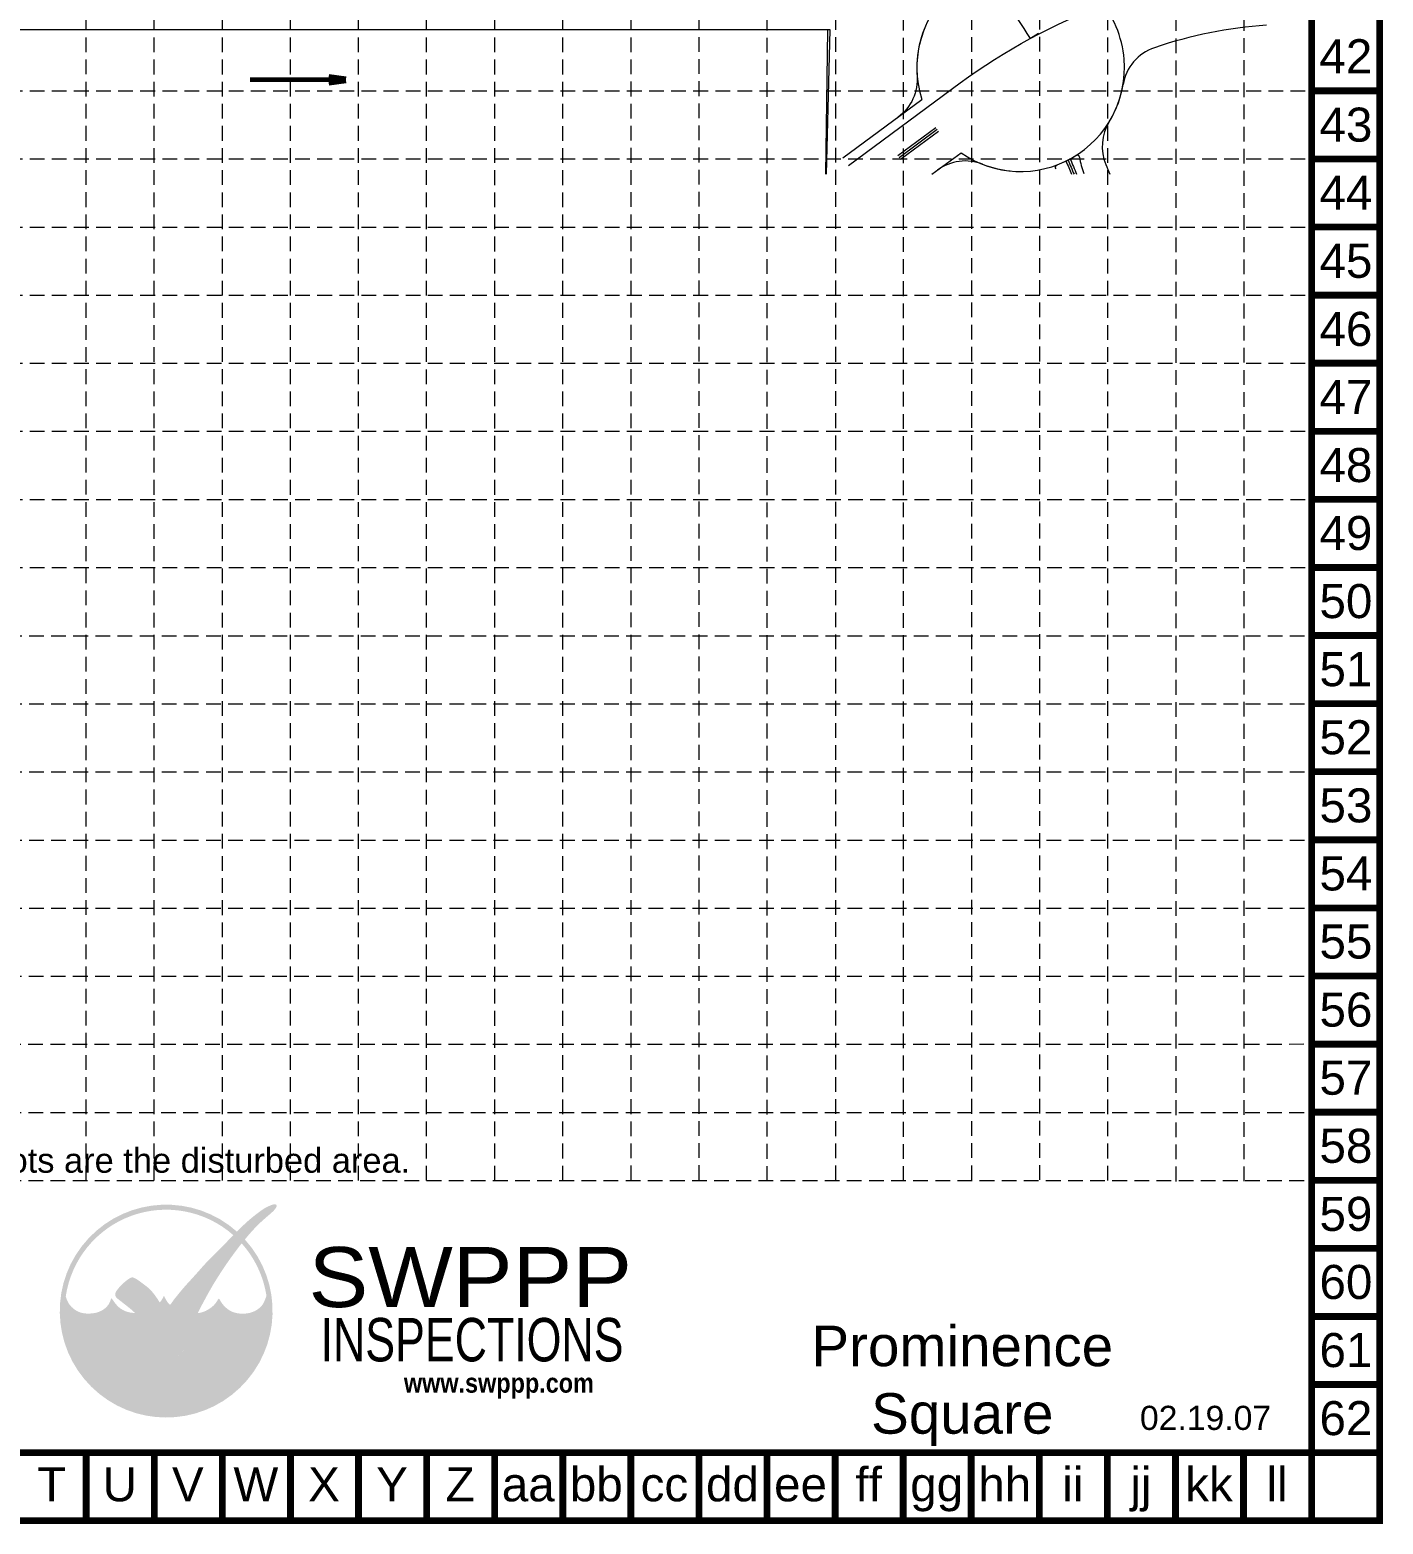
# Model space of a CAD drawing. Header units: feet. Extents: x 696 to 1853, y -3030 to -1181.
# Drawn here: x 1280 to 1853, y -3030 to -2397 of the extents above; entities that cross this region are included whole.
import ezdxf
from ezdxf.enums import TextEntityAlignment as Align

# ---------------------------------------------------------------- set-up
doc = ezdxf.new("R2010")
doc.units = ezdxf.units.FT
doc.header["$MEASUREMENT"] = 0
doc.linetypes.add('DASHED', pattern=[0.75, 0.5, -0.25])
doc.linetypes.add('HIDDEN', pattern=[0.375, 0.25, -0.125])
for name, color, linetype, lineweight in [('0404al_MAP - Level 1', 7, 'Continuous', 0), ('0404al_MAP - Level 21', 7, 'Continuous', 0), ('0404al_MAP - Level 32', 7, 'Continuous', 0), ('0404al_MAP - Level 38', 7, 'Continuous', 0), ('Level 7', 7, 'Continuous', 0)]:
    doc.layers.add(name, color=color, linetype=linetype, lineweight=lineweight)
for name, color, linetype in [('BASE', 7, 'Continuous'), ('GRID', 254, 'DASHED'), ('LOGO', 7, 'Continuous')]:
    doc.layers.add(name, color=color, linetype=linetype)
doc.styles.add("L200'", font='ARIAL.TTF', dxfattribs={"height": 0.001969})
doc.styles.add('LOGO', font='', dxfattribs={"height": 25})
doc.styles.add('LOGO1', font='Rockeb.TTF', dxfattribs={"height": 25})
doc.styles.get("Standard").update_dxf_attribs({"font": 'ARIAL.TTF'})
doc.styles.get('LOGO').set_extended_font_data('Rockwell', bold=True)

msp = doc.modelspace()

# ---------------------------------------------------------------- hatches: boundary and pattern name
at = {"layer": 'LOGO'}
h = msp.add_hatch(color=170, dxfattribs=at)
h.paths.add_polyline_path([(1334.19, -2958.68), (1333.69, -2958.16), (1333.31, -2957.72), (1332.99, -2957.3), (1332.65, -2956.78), (1332.28, -2956.14), (1331.97, -2955.53), (1331.76, -2955.1), (1331.54, -2954.65), (1331.33, -2954.2), (1331.13, -2953.74), (1330.83, -2953.05), (1330.5, -2952.23), (1330.26, -2951.6), (1330.12, -2951.2), (1329.97, -2950.81), (1329.83, -2950.42), (1329.68, -2950.02), (1329.52, -2949.62), (1329.35, -2949.2), (1329.17, -2948.76), (1328.98, -2948.32), (1328.78, -2947.87), (1328.57, -2947.41), (1328.35, -2946.95), (1328.11, -2946.49), (1327.87, -2946.03), (1327.61, -2945.57), (1327.35, -2945.11), (1327.08, -2944.66), (1326.8, -2944.21), (1326.52, -2943.78), (1326.23, -2943.37), (1325.95, -2942.97), (1325.67, -2942.59), (1325.39, -2942.22), (1325.12, -2941.88), (1324.84, -2941.55), (1324.56, -2941.24), (1324.27, -2940.93), (1324.01, -2940.67), (1323.26, -2940.67), (1322.4, -2940.59), (1321.69, -2940.45), (1321.2, -2940.34), (1320.72, -2940.2), (1320.24, -2940.04), (1319.54, -2939.76), (1318.67, -2939.3), (1317.86, -2938.78), (1317.15, -2938.21), (1316.52, -2937.59), (1315.97, -2936.96), (1315.51, -2936.37), (1315.13, -2935.85), (1314.83, -2935.42), (1314.67, -2935.21), (1314.54, -2935.02), (1314.42, -2934.86), (1314.31, -2934.74), (1314.21, -2934.64), (1314.13, -2934.58), (1314.06, -2934.55), (1314.01, -2934.55), (1313.96, -2934.59), (1313.91, -2934.66), (1313.87, -2934.75), (1313.83, -2934.86), (1313.79, -2934.99), (1313.68, -2935.37), (1313.49, -2935.9), (1313.25, -2936.42), (1313.01, -2936.87), (1312.7, -2937.33), (1312.33, -2937.79), (1311.9, -2938.25), (1311.43, -2938.68), (1310.9, -2939.1), (1310.32, -2939.48), (1309.71, -2939.82), (1309.08, -2940.12), (1308.43, -2940.38), (1307.74, -2940.58), (1306.99, -2940.74), (1306.19, -2940.86), (1305.31, -2940.94), (1304.39, -2940.97), (1303.49, -2940.95), (1302.63, -2940.88), (1301.84, -2940.75), (1301.1, -2940.57), (1300.38, -2940.31), (1299.67, -2939.98), (1298.96, -2939.57), (1298.26, -2939.09), (1297.57, -2938.52), (1297.08, -2938.04), (1296.76, -2937.69), (1296.45, -2937.32), (1296.14, -2936.9), (1295.85, -2936.42), (1295.56, -2935.88), (1295.27, -2935.26), (1294.99, -2934.54), (1294.71, -2933.73, -0.595729), (1365.75, -2907.73), (1366.31, -2907.16), (1366.77, -2906.69), (1367.25, -2906.21, 37.93689), (1370.63, -2909.55), (1370.44, -2909.78), (1370.05, -2910.26), (1369.66, -2910.75), (1369.27, -2911.23, -0.146449), (1379.8, -2933.53), (1379.61, -2933.97), (1379.44, -2934.38), (1379.29, -2934.76), (1379.15, -2935.12), (1378.94, -2935.66), (1378.7, -2936.21), (1378.44, -2936.71), (1378.14, -2937.18), (1377.8, -2937.61), (1377.43, -2938.01), (1377.02, -2938.4), (1376.59, -2938.77), (1376.12, -2939.12), (1375.63, -2939.45), (1375.12, -2939.75), (1374.58, -2940.02), (1374.03, -2940.26), (1373.45, -2940.46), (1372.86, -2940.63), (1372.25, -2940.77), (1371.62, -2940.88), (1370.98, -2940.96), (1370.33, -2941), (1369.68, -2941.02), (1369.01, -2941), (1368.32, -2940.95), (1367.6, -2940.85), (1366.87, -2940.7), (1366.14, -2940.51), (1365.42, -2940.26), (1364.75, -2939.96), (1364.11, -2939.61), (1363.5, -2939.2), (1362.91, -2938.73), (1362.33, -2938.21), (1361.78, -2937.64), (1361.28, -2937.06), (1360.85, -2936.48), (1360.51, -2935.96), (1360.28, -2935.56), (1360.16, -2935.34), (1360.05, -2935.14), (1359.94, -2934.98), (1359.85, -2934.84), (1359.77, -2934.75), (1359.69, -2934.7), (1359.61, -2934.68), (1359.53, -2934.7), (1359.46, -2934.75), (1359.39, -2934.83), (1359.31, -2934.93), (1359.24, -2935.04), (1359.16, -2935.17), (1359.07, -2935.31), (1358.86, -2935.66), (1358.55, -2936.14), (1358.16, -2936.68), (1357.73, -2937.16), (1357.34, -2937.56), (1356.92, -2937.95), (1356.45, -2938.33), (1355.94, -2938.7), (1355.38, -2939.07), (1354.76, -2939.45), (1354.07, -2939.82), (1353.3, -2940.16), (1352.59, -2940.39), (1352.03, -2940.54), (1351.4, -2940.68), (1350.72, -2940.79), (1350.57, -2941.18), (1350.39, -2941.61), (1350.19, -2942.12), (1349.97, -2942.68), (1349.74, -2943.3), (1349.49, -2943.95), (1349.22, -2944.65), (1348.95, -2945.37), (1348.67, -2946.12), (1348.38, -2946.87), (1348.1, -2947.64), (1347.82, -2948.4), (1347.54, -2949.15), (1347.27, -2949.88), (1347.01, -2950.59), (1346.76, -2951.28), (1346.52, -2951.92), (1346.3, -2952.52), (1346.1, -2953.08), (1345.91, -2953.59), (1345.74, -2954.05), (1345.48, -2954.71), (1345.16, -2955.43), (1344.84, -2956.06), (1344.48, -2956.63), (1344.09, -2957.16), (1343.69, -2957.63), (1343.27, -2958.07), (1342.85, -2958.47), (1342.43, -2958.83), (1341.99, -2959.16), (1341.54, -2959.44), (1341.07, -2959.7), (1340.59, -2959.91), (1340, -2960.13), (1339.31, -2960.31), (1338.69, -2960.41), (1338.1, -2960.41), (1337.54, -2960.33), (1336.98, -2960.18), (1336.33, -2959.95), (1335.76, -2959.73), (1335.2, -2959.46), (1334.68, -2959.11)])
h.paths.add_polyline_path([(1337.7, -2935.95), (1336.84, -2934.44), (1336.33, -2933.36), (1336.02, -2934.12), (1335.19, -2935.5), (1334.53, -2936.25), (1334.61, -2936.38), (1334.74, -2936.6), (1334.86, -2936.8), (1334.98, -2936.99), (1335.09, -2937.16), (1335.2, -2937.3), (1335.3, -2937.43), (1335.4, -2937.55), (1335.49, -2937.65), (1335.58, -2937.73), (1335.67, -2937.81), (1335.76, -2937.88), (1335.85, -2937.94), (1335.94, -2937.99), (1336.03, -2938.04), (1336.13, -2938.09), (1336.22, -2938.12), (1336.32, -2938.16), (1336.41, -2938.19), (1336.51, -2938.22), (1336.6, -2938.24), (1336.7, -2938.26), (1336.8, -2938.27), (1336.89, -2938.28), (1336.99, -2938.29), (1337.08, -2938.3), (1337.18, -2938.29), (1337.27, -2938.29), (1337.36, -2938.28), (1337.44, -2938.27), (1337.53, -2938.25), (1337.61, -2938.23), (1337.69, -2938.2), (1337.77, -2938.17), (1337.85, -2938.14), (1337.93, -2938.1), (1338.01, -2938.05), (1338.1, -2938), (1338.18, -2937.95), (1338.27, -2937.89), (1338.35, -2937.83), (1338.44, -2937.76), (1338.53, -2937.69), (1338.62, -2937.61), (1338.71, -2937.52), (1338.8, -2937.43), (1338.89, -2937.33), (1338.95, -2937.26), (1338.32, -2936.73)], flags=17)
msp.add_hatch(color=240, dxfattribs=at).paths.add_polyline_path([(1375.05, -2899.17), (1375.97, -2898.47), (1376.75, -2897.89), (1377.41, -2897.41), (1377.97, -2897.02), (1378.43, -2896.71), (1378.82, -2896.46), (1379.15, -2896.26), (1379.44, -2896.09), (1379.7, -2895.95), (1379.93, -2895.82), (1380.14, -2895.72), (1380.33, -2895.63), (1380.51, -2895.55), (1380.67, -2895.48), (1380.83, -2895.41), (1380.98, -2895.35), (1381.14, -2895.29), (1381.29, -2895.23), (1381.43, -2895.17), (1381.58, -2895.11), (1381.72, -2895.05), (1381.85, -2895), (1381.98, -2894.96), (1382.11, -2894.91), (1382.23, -2894.87), (1382.34, -2894.84), (1382.44, -2894.81), (1382.54, -2894.78), (1382.64, -2894.76), (1382.73, -2894.74), (1382.82, -2894.73), (1382.9, -2894.71), (1382.99, -2894.7), (1383.07, -2894.7), (1383.15, -2894.69), (1383.23, -2894.69), (1383.31, -2894.69), (1383.38, -2894.69), (1383.45, -2894.7), (1383.51, -2894.7), (1383.57, -2894.71), (1383.63, -2894.72), (1383.69, -2894.74), (1383.74, -2894.75), (1383.78, -2894.77), (1383.82, -2894.79), (1383.86, -2894.81), (1383.9, -2894.84), (1383.93, -2894.86), (1383.96, -2894.89), (1383.98, -2894.92), (1384, -2894.96), (1384.02, -2895), (1384.04, -2895.04), (1384.05, -2895.08), (1384.06, -2895.13), (1384.07, -2895.18), (1384.08, -2895.24), (1384.08, -2895.3), (1384.08, -2895.36), (1384.08, -2895.42), (1384.07, -2895.49), (1384.06, -2895.55), (1384.04, -2895.62), (1384.02, -2895.68), (1384, -2895.75), (1383.97, -2895.82), (1383.94, -2895.89), (1383.9, -2895.96), (1383.85, -2896.04), (1383.8, -2896.12), (1383.75, -2896.21), (1383.68, -2896.31), (1383.62, -2896.41), (1383.54, -2896.52), (1383.46, -2896.64), (1383.37, -2896.76), (1383.27, -2896.89), (1383.17, -2897.02), (1383.05, -2897.15), (1382.93, -2897.29), (1382.79, -2897.44), (1382.63, -2897.6), (1382.45, -2897.77), (1382.24, -2897.96), (1382, -2898.18), (1381.72, -2898.43), (1381.4, -2898.72), (1381.03, -2899.04), (1380.62, -2899.39), (1380.18, -2899.77), (1379.72, -2900.16), (1379.25, -2900.58), (1378.77, -2901), (1378.29, -2901.42), (1377.82, -2901.85), (1377.37, -2902.26), (1376.93, -2902.67), (1376.51, -2903.08), (1376.1, -2903.49), (1375.69, -2903.89), (1375.29, -2904.31), (1374.89, -2904.72), (1374.49, -2905.15), (1374.08, -2905.59), (1373.67, -2906.04), (1373.26, -2906.5), (1372.85, -2906.96), (1372.44, -2907.43), (1372.03, -2907.9), (1371.63, -2908.38), (1371.23, -2908.85), (1370.83, -2909.31), (1370.44, -2909.78), (1370.05, -2910.26), (1369.66, -2910.75), (1369.26, -2911.25), (1368.84, -2911.77), (1368.42, -2912.31), (1367.98, -2912.89), (1367.52, -2913.49), (1367.04, -2914.12), (1366.55, -2914.78), (1366.06, -2915.45), (1365.56, -2916.13), (1365.06, -2916.82), (1364.57, -2917.5), (1364.08, -2918.18), (1363.61, -2918.85), (1363.15, -2919.51), (1362.7, -2920.17), (1362.25, -2920.83), (1361.8, -2921.49), (1361.36, -2922.16), (1360.91, -2922.84), (1360.46, -2923.53), (1360, -2924.24), (1359.54, -2924.96), (1359.07, -2925.69), (1358.61, -2926.42), (1358.16, -2927.15), (1357.72, -2927.87), (1357.3, -2928.57), (1356.89, -2929.24), (1356.51, -2929.9), (1356.15, -2930.52), (1355.8, -2931.14), (1355.46, -2931.74), (1355.13, -2932.33), (1354.81, -2932.92), (1354.48, -2933.51), (1354.15, -2934.12), (1353.82, -2934.73), (1353.49, -2935.35), (1353.15, -2935.97), (1352.83, -2936.57), (1352.52, -2937.15), (1352.23, -2937.7), (1351.96, -2938.21), (1351.72, -2938.67), (1351.51, -2939.08), (1351.33, -2939.44), (1351.17, -2939.78), (1351.02, -2940.11), (1350.87, -2940.44), (1350.72, -2940.79), (1350.57, -2941.18), (1350.39, -2941.61), (1350.19, -2942.12), (1349.97, -2942.68), (1349.74, -2943.3), (1349.49, -2943.95), (1349.22, -2944.65), (1348.95, -2945.37), (1348.67, -2946.12), (1348.38, -2946.87), (1348.1, -2947.64), (1347.82, -2948.4), (1347.54, -2949.15), (1347.27, -2949.88), (1347.01, -2950.59), (1346.76, -2951.28), (1346.52, -2951.92), (1346.3, -2952.52), (1346.1, -2953.08), (1345.91, -2953.59), (1345.74, -2954.05), (1345.57, -2954.48), (1345.41, -2954.88), (1345.25, -2955.24), (1345.08, -2955.58), (1344.92, -2955.9), (1344.74, -2956.21), (1344.56, -2956.5), (1344.37, -2956.77), (1344.18, -2957.03), (1343.98, -2957.28), (1343.78, -2957.52), (1343.58, -2957.75), (1343.37, -2957.96), (1343.17, -2958.17), (1342.96, -2958.37), (1342.75, -2958.56), (1342.54, -2958.74), (1342.32, -2958.91), (1342.1, -2959.08), (1341.88, -2959.23), (1341.65, -2959.37), (1341.42, -2959.51), (1341.18, -2959.63), (1340.94, -2959.75), (1340.7, -2959.86), (1340.47, -2959.95), (1340.23, -2960.04), (1339.99, -2960.12), (1339.76, -2960.19), (1339.54, -2960.25), (1339.32, -2960.3), (1339.11, -2960.34), (1338.9, -2960.38), (1338.69, -2960.4), (1338.49, -2960.41), (1338.29, -2960.41), (1338.1, -2960.4), (1337.9, -2960.38), (1337.71, -2960.35), (1337.52, -2960.32), (1337.33, -2960.27), (1337.14, -2960.22), (1336.95, -2960.16), (1336.75, -2960.1), (1336.56, -2960.03), (1336.37, -2959.97), (1336.17, -2959.89), (1335.98, -2959.82), (1335.78, -2959.74), (1335.59, -2959.65), (1335.4, -2959.56), (1335.21, -2959.46), (1335.03, -2959.34), (1334.85, -2959.22), (1334.68, -2959.09), (1334.51, -2958.96), (1334.34, -2958.81), (1334.18, -2958.66), (1334.02, -2958.5), (1333.86, -2958.34), (1333.7, -2958.17), (1333.55, -2958), (1333.39, -2957.82), (1333.24, -2957.62), (1333.08, -2957.41), (1332.91, -2957.18), (1332.74, -2956.92), (1332.56, -2956.63), (1332.37, -2956.3), (1332.17, -2955.93), (1331.97, -2955.53), (1331.76, -2955.1), (1331.54, -2954.65), (1331.33, -2954.2), (1331.13, -2953.74), (1330.93, -2953.28), (1330.75, -2952.84), (1330.58, -2952.41), (1330.42, -2952), (1330.26, -2951.6), (1330.12, -2951.2), (1329.97, -2950.81), (1329.83, -2950.42), (1329.68, -2950.02), (1329.52, -2949.62), (1329.35, -2949.2), (1329.17, -2948.76), (1328.98, -2948.32), (1328.78, -2947.87), (1328.57, -2947.41), (1328.35, -2946.95), (1328.11, -2946.49), (1327.87, -2946.03), (1327.61, -2945.57), (1327.35, -2945.11), (1327.08, -2944.66), (1326.8, -2944.21), (1326.52, -2943.78), (1326.23, -2943.37), (1325.95, -2942.97), (1325.67, -2942.59), (1325.39, -2942.22), (1325.12, -2941.88), (1324.84, -2941.55), (1324.56, -2941.24), (1324.27, -2940.93), (1323.98, -2940.63), (1323.67, -2940.33), (1323.35, -2940.03), (1323.01, -2939.73), (1322.67, -2939.42), (1322.3, -2939.12), (1321.94, -2938.81), (1321.56, -2938.5), (1321.18, -2938.19), (1320.79, -2937.88), (1320.41, -2937.57), (1320.03, -2937.27), (1319.65, -2936.98), (1319.29, -2936.69), (1318.93, -2936.41), (1318.59, -2936.14), (1318.27, -2935.89), (1317.97, -2935.66), (1317.7, -2935.44), (1317.45, -2935.25), (1317.23, -2935.08), (1317.03, -2934.92), (1316.86, -2934.78), (1316.7, -2934.65), (1316.57, -2934.54), (1316.44, -2934.42), (1316.33, -2934.32), (1316.23, -2934.21), (1316.14, -2934.11), (1316.06, -2934), (1315.99, -2933.9), (1315.93, -2933.79), (1315.88, -2933.69), (1315.83, -2933.58), (1315.8, -2933.47), (1315.77, -2933.35), (1315.75, -2933.23), (1315.73, -2933.11), (1315.72, -2932.99), (1315.72, -2932.86), (1315.73, -2932.74), (1315.74, -2932.61), (1315.75, -2932.49), (1315.78, -2932.37), (1315.81, -2932.25), (1315.85, -2932.13), (1315.9, -2932), (1315.95, -2931.87), (1316.02, -2931.73), (1316.1, -2931.59), (1316.19, -2931.44), (1316.3, -2931.27), (1316.42, -2931.1), (1316.56, -2930.91), (1316.7, -2930.72), (1316.86, -2930.52), (1317.04, -2930.3), (1317.22, -2930.08), (1317.42, -2929.85), (1317.63, -2929.62), (1317.86, -2929.38), (1318.09, -2929.13), (1318.33, -2928.89), (1318.57, -2928.64), (1318.82, -2928.39), (1319.08, -2928.15), (1319.34, -2927.92), (1319.6, -2927.69), (1319.85, -2927.47), (1320.11, -2927.26), (1320.36, -2927.06), (1320.59, -2926.87), (1320.82, -2926.7), (1321.03, -2926.54), (1321.23, -2926.4), (1321.41, -2926.28), (1321.57, -2926.17), (1321.72, -2926.07), (1321.85, -2925.99), (1321.98, -2925.92), (1322.09, -2925.87), (1322.2, -2925.82), (1322.31, -2925.77), (1322.42, -2925.74), (1322.53, -2925.71), (1322.63, -2925.69), (1322.74, -2925.67), (1322.84, -2925.67), (1322.95, -2925.66), (1323.05, -2925.67), (1323.15, -2925.68), (1323.25, -2925.7), (1323.35, -2925.73), (1323.45, -2925.76), (1323.56, -2925.8), (1323.66, -2925.84), (1323.77, -2925.89), (1323.88, -2925.94), (1323.99, -2925.99), (1324.11, -2926.05), (1324.23, -2926.11), (1324.36, -2926.18), (1324.5, -2926.26), (1324.66, -2926.35), (1324.83, -2926.45), (1325.02, -2926.57), (1325.22, -2926.7), (1325.45, -2926.86), (1325.7, -2927.03), (1325.97, -2927.22), (1326.25, -2927.42), (1326.55, -2927.64), (1326.85, -2927.86), (1327.16, -2928.09), (1327.48, -2928.33), (1327.8, -2928.56), (1328.12, -2928.81), (1328.45, -2929.05), (1328.77, -2929.3), (1329.08, -2929.56), (1329.4, -2929.81), (1329.7, -2930.08), (1330, -2930.35), (1330.29, -2930.62), (1330.57, -2930.9), (1330.85, -2931.19), (1331.11, -2931.48), (1331.38, -2931.78), (1331.63, -2932.09), (1331.89, -2932.4), (1332.14, -2932.73), (1332.39, -2933.05), (1332.64, -2933.39), (1332.88, -2933.72), (1333.11, -2934.06), (1333.34, -2934.39), (1333.56, -2934.71), (1333.77, -2935.02), (1333.96, -2935.33), (1334.14, -2935.61), (1334.31, -2935.88), (1334.46, -2936.14), (1334.61, -2936.38), (1334.74, -2936.6), (1334.86, -2936.8), (1334.98, -2936.99), (1335.09, -2937.16), (1335.2, -2937.3), (1335.3, -2937.43), (1335.4, -2937.55), (1335.49, -2937.65), (1335.58, -2937.73), (1335.67, -2937.81), (1335.76, -2937.88), (1335.85, -2937.94), (1335.94, -2937.99), (1336.03, -2938.04), (1336.13, -2938.09), (1336.22, -2938.12), (1336.32, -2938.16), (1336.41, -2938.19), (1336.51, -2938.22), (1336.6, -2938.24), (1336.7, -2938.26), (1336.8, -2938.27), (1336.89, -2938.28), (1336.99, -2938.29), (1337.08, -2938.3), (1337.18, -2938.29), (1337.27, -2938.29), (1337.36, -2938.28), (1337.44, -2938.27), (1337.53, -2938.25), (1337.61, -2938.23), (1337.69, -2938.2), (1337.77, -2938.17), (1337.85, -2938.14), (1337.93, -2938.1), (1338.01, -2938.05), (1338.1, -2938), (1338.18, -2937.95), (1338.27, -2937.89), (1338.35, -2937.83), (1338.44, -2937.76), (1338.53, -2937.69), (1338.62, -2937.61), (1338.71, -2937.52), (1338.8, -2937.43), (1338.89, -2937.33), (1338.99, -2937.23), (1339.08, -2937.11), (1339.19, -2936.98), (1339.29, -2936.85), (1339.4, -2936.7), (1339.52, -2936.53), (1339.65, -2936.36), (1339.78, -2936.17), (1339.93, -2935.97), (1340.08, -2935.76), (1340.24, -2935.53), (1340.41, -2935.3), (1340.6, -2935.05), (1340.79, -2934.79), (1341, -2934.52), (1341.22, -2934.25), (1341.45, -2933.96), (1341.7, -2933.65), (1341.95, -2933.34), (1342.22, -2933.01), (1342.5, -2932.67), (1342.79, -2932.32), (1343.09, -2931.96), (1343.4, -2931.58), (1343.73, -2931.18), (1344.07, -2930.78), (1344.42, -2930.36), (1344.79, -2929.93), (1345.18, -2929.48), (1345.58, -2929.03), (1346, -2928.56), (1346.43, -2928.08), (1346.87, -2927.6), (1347.32, -2927.12), (1347.76, -2926.63), (1348.2, -2926.15), (1348.64, -2925.68), (1349.06, -2925.21), (1349.47, -2924.76), (1349.86, -2924.32), (1350.25, -2923.89), (1350.63, -2923.46), (1351, -2923.03), (1351.38, -2922.61), (1351.76, -2922.18), (1352.14, -2921.75), (1352.53, -2921.31), (1352.93, -2920.87), (1353.34, -2920.41), (1353.76, -2919.95), (1354.2, -2919.48), (1354.64, -2919), (1355.11, -2918.51), (1355.59, -2918.01), (1356.08, -2917.5), (1356.59, -2916.98), (1357.11, -2916.45), (1357.63, -2915.93), (1358.15, -2915.41), (1358.67, -2914.89), (1359.18, -2914.39), (1359.67, -2913.89), (1360.15, -2913.42), (1360.62, -2912.95), (1361.07, -2912.5), (1361.52, -2912.06), (1361.95, -2911.62), (1362.39, -2911.19), (1362.81, -2910.75), (1363.24, -2910.32), (1363.67, -2909.88), (1364.1, -2909.43), (1364.53, -2908.99), (1364.97, -2908.53), (1365.41, -2908.08), (1365.86, -2907.62), (1366.31, -2907.16), (1366.77, -2906.69), (1367.23, -2906.23), (1367.71, -2905.76), (1368.18, -2905.29), (1368.66, -2904.83), (1369.14, -2904.37), (1369.62, -2903.91), (1370.09, -2903.46), (1370.56, -2903.02), (1371.03, -2902.59), (1371.5, -2902.16), (1371.98, -2901.73), (1372.5, -2901.28), (1373.05, -2900.8), (1373.65, -2900.3), (1374.32, -2899.76)])

# ---------------------------------------------------------------- linework, layer by layer
at = {"layer": '0404al_MAP - Level 1', "color": 7, "linetype": 'Continuous', "lineweight": 0}
for p, q in [((1617.66, -2396.98), (854.82, -2396.98)), ((1616.92, -2458.16), (1617.66, -2396.98))]:
    msp.add_line(p, q, dxfattribs=at)
at = {"layer": '0404al_MAP - Level 21', "color": 7, "linetype": 'Continuous', "lineweight": 0}
for p, q in [((1618.69, -2396.98), (1540.32, -2396.98)), ((1616.92, -2458.16), (1617.66, -2396.98)), ((1617.14, -2458.16), (1618.69, -2396.98))]:
    msp.add_line(p, q, dxfattribs=at)
at = {"layer": '0404al_MAP - Level 32', "color": 7, "linetype": 'Continuous', "lineweight": 0}
for p, q in [((1624.07, -2451.22), (1657.56, -2426.49)), ((1647.36, -2450.18), (1663.45, -2438.31)), ((1647.95, -2450.99), (1664.04, -2439.11)), ((1648.54, -2451.79), (1664.63, -2439.91)), ((1661.81, -2458.16), (1674.19, -2449.02))]:
    msp.add_line(p, q, dxfattribs=at)
for centre, radius, start, end in [((1699.44, -2412.98), 44, 41.73046, 197.8832), ((1699.44, -2412.98), 44, 4.62434, 41.73046), ((1699.44, -2412.98), 44, 157.40542, 184.34625), ((1816.06, -2580.6), 186, 93.84032, 108.79789), ((1762.57, -2423.46), 20, 108.79789, 170.57442), ((1699.44, -2412.98), 44, 234.98921, 4.62434), ((1699.44, -2412.98), 44, 328.50968, 350.57442), ((1754.01, -2446.41), 20, 148.50968, 202.2771), ((1699.44, -2412.98), 44, 290.49692, 302.12535), ((1723.37, -2451.09), 1, 8.68155, 122.12535), ((1676.01, -2472.54), 20, 68.52615, 126.4362), ((1699.44, -2412.98), 44, 248.52615, 264.11259), ((1754.01, -2446.41), 30, 188.68155, 202.2771)]:
    msp.add_arc(centre, radius, start, end, dxfattribs=at)
at = {"layer": '0404al_MAP - Level 32', "color": 7, "linetype": 'Continuous', "lineweight": 0, "extrusion": (0, 0, -1)}
for centre, radius, start, end in [((-1635.62, -2417.83), 20, 175.65375, 233.5638), ((-1715.2, -2455.13), 1, 316.05927, 69.50308), ((-1398.67, -2591.98), 349, 156.44865, 157.45308), ((-1398.67, -2591.98), 350, 156.44865, 157.52103), ((-1398.67, -2591.98), 351, 156.44865, 157.58856), ((-1398.67, -2591.98), 364, 157.7229, 158.42994)]:
    msp.add_arc(centre, radius, start, end, dxfattribs=at)
at = {"layer": '0404al_MAP - Level 38', "color": 5, "linetype": 'Continuous', "lineweight": 0}
msp.add_line((1626.45, -2454.43), (1673.81, -2419.47), dxfattribs=at)
at = {"layer": '0404al_MAP - Level 38', "color": 5, "linetype": 'Continuous', "lineweight": 0, "ltscale": 1.428571, "flags": 128}
msp.add_lwpolyline([(1706.97, -2398.45), (1703.58, -2400.58)], dxfattribs=at)
at = {"layer": '0404al_MAP - Level 38', "color": 5, "linetype": 'Continuous', "lineweight": 0}
msp.add_arc((1398.67, -2591.98), 360, 32.11743, 38.50658, dxfattribs=at)
at = {"layer": '0404al_MAP - Level 38', "color": 5, "linetype": 'Continuous', "lineweight": 0, "extrusion": (0, 0, -1)}
msp.add_arc((-1822.29, -2620.6), 250, 53.5638, 85.71474, dxfattribs=at)
at = {"layer": 'BASE', "const_width": 2.89}
for points in [[(1851.62, -3028.75), (1851.62, -1182.11), (697.47, -1182.11), (697.47, -3028.75)], [(1822.76, -2999.89), (1822.76, -1210.96), (726.32, -1210.96), (726.32, -2999.89)]]:
    msp.add_lwpolyline(points, close=True, dxfattribs=at)
for points in [[(1851.62, -2422.82), (1822.76, -2422.82)], [(1851.62, -2451.67), (1822.76, -2451.67)], [(1851.62, -2480.53), (1822.76, -2480.53)], [(1851.62, -2509.38), (1822.76, -2509.38)], [(1851.62, -2538.23), (1822.76, -2538.23)], [(1851.62, -2567.09), (1822.76, -2567.09)], [(1851.62, -2595.94), (1822.76, -2595.94)], [(1851.62, -2624.8), (1822.76, -2624.8)], [(1851.62, -2653.65), (1822.76, -2653.65)], [(1851.62, -2682.5), (1822.76, -2682.5)], [(1851.62, -2711.36), (1822.76, -2711.36)], [(1851.62, -2740.21), (1822.76, -2740.21)], [(1851.62, -2769.06), (1822.76, -2769.06)], [(1851.62, -2797.92), (1822.76, -2797.92)], [(1851.62, -2826.77), (1822.76, -2826.77)], [(1851.62, -2855.63), (1822.76, -2855.63)], [(1851.62, -2884.48), (1822.76, -2884.48)], [(1851.62, -2913.33), (1822.76, -2913.33)], [(1851.62, -2942.19), (1822.76, -2942.19)], [(1851.62, -2971.04), (1822.76, -2971.04)], [(1303.4, -2999.89), (1303.4, -3028.75)], [(1332.25, -2999.89), (1332.25, -3028.75)], [(1361.1, -2999.89), (1361.1, -3028.75)], [(1389.96, -2999.89), (1389.96, -3028.75)], [(1418.81, -2999.89), (1418.81, -3028.75)], [(1447.66, -2999.89), (1447.66, -3028.75)], [(1476.52, -2999.89), (1476.52, -3028.75)], [(1505.37, -2999.89), (1505.37, -3028.75)], [(1534.23, -2999.89), (1534.23, -3028.75)], [(1563.08, -2999.89), (1563.08, -3028.75)], [(1591.93, -2999.89), (1591.93, -3028.75)], [(1620.79, -2999.89), (1620.79, -3028.75)], [(1649.64, -2999.89), (1649.64, -3028.75)], [(1678.49, -2999.89), (1678.49, -3028.75)], [(1707.35, -2999.89), (1707.35, -3028.75)], [(1736.2, -2999.89), (1736.2, -3028.75)], [(1765.06, -2999.89), (1765.06, -3028.75)], [(1793.91, -2999.89), (1793.91, -3028.75)], [(1822.76, -2999.89), (1822.76, -3028.75)], [(1851.62, -2999.89), (1822.76, -2999.89)]]:
    msp.add_lwpolyline(points, dxfattribs=at)
at = {"layer": 'GRID', "color": 252, "linetype": 'HIDDEN', "lineweight": 0, "ltscale": 25}
for p, q in [((1303.4, -2884.56), (1303.4, -1210.96)), ((1332.25, -2884.57), (1332.25, -1210.96)), ((1361.1, -2884.57), (1361.1, -1210.96)), ((1389.96, -2884.57), (1389.96, -1210.96)), ((1418.81, -2884.58), (1418.81, -1210.96)), ((1447.66, -2884.58), (1447.66, -1210.96)), ((1476.52, -2884.59), (1476.52, -1210.96)), ((1505.37, -2884.59), (1505.37, -1210.96)), ((1534.36, -2884.53), (1534.23, -1210.96)), ((1563.19, -2884.39), (1563.08, -1210.96)), ((1592.02, -2884.73), (1591.93, -1210.96)), ((1621.14, -2884.47), (1620.91, -1210.31)), ((1649.83, -2884.77), (1649.77, -1210.31)), ((1678.71, -2884.41), (1678.62, -1210.31)), ((1707.62, -2884.32), (1707.48, -1210.31)), ((1736.42, -2884.57), (1736.33, -1210.31)), ((1765.33, -2884.95), (1765.18, -1210.31)), ((1794.21, -2884.87), (1794.04, -1210.31)), ((726.32, -2422.82), (1822.76, -2422.82)), ((726.32, -2451.67), (1822.76, -2451.67)), ((726.32, -2480.53), (1822.76, -2480.53)), ((726.32, -2509.38), (1822.76, -2509.38)), ((726.32, -2538.23), (1822.76, -2538.23)), ((726.32, -2567.09), (1822.76, -2567.09)), ((726.32, -2595.94), (1822.76, -2595.94)), ((726.32, -2624.8), (1822.76, -2624.8)), ((726.05, -2653.75), (1822.49, -2653.75)), ((726.05, -2682.6), (1822.49, -2682.6)), ((726.05, -2711.45), (1822.49, -2711.45)), ((726.05, -2740.31), (1822.49, -2740.31)), ((726.05, -2769.16), (1822.49, -2769.16)), ((725.9, -2797.99), (1821.57, -2798.05)), ((725.69, -2826.93), (1821.57, -2826.73)), ((725.79, -2855.72), (1821.68, -2855.79)), ((725.79, -2884.47), (1821.64, -2884.64))]:
    msp.add_line(p, q, dxfattribs=at)
at = {"layer": 'Level 7', "color": 7, "linetype": 'Continuous', "lineweight": 60}
msp.add_line((1413.44, -2418.14), (1372.94, -2418.14), dxfattribs=at)
at = {"layer": 'Level 7', "color": 7, "linetype": 'Continuous', "lineweight": 90}
for p, q in [((1413.44, -2418.14), (1406.27, -2417.19)), ((1406.28, -2419.11), (1413.44, -2418.14))]:
    msp.add_line(p, q, dxfattribs=at)

# ---------------------------------------------------------------- texts
at = {"insert": (1674.69, -2946.1), "char_height": 17.16, "width": 125.909, "attachment_point": 2}
msp.add_mtext('Prominence Square', dxfattribs=at)
at = {"layer": 'BASE'}
for s, height, p in [('42', 14.427, (1837.26, -2408.15)), ('43', 14.427, (1837.29, -2437.13)), ('44', 14.427, (1837.29, -2465.98)), ('45', 14.427, (1837.29, -2494.84)), ('46', 14.427, (1837.29, -2523.69)), ('47', 14.427, (1837.29, -2552.55)), ('48', 14.427, (1837.29, -2581.4)), ('49', 14.427, (1837.3, -2610.18)), ('50', 14.427, (1837.3, -2639.04)), ('51', 14.427, (1837.3, -2667.89)), ('52', 14.427, (1837.3, -2696.74)), ('53', 14.427, (1837.3, -2725.6)), ('54', 14.427, (1837.3, -2754.45)), ('55', 14.427, (1837.3, -2783.3)), ('56', 14.427, (1837.3, -2812.16)), ('57', 14.427, (1837.3, -2841.01)), ('58', 14.427, (1837.3, -2869.87)), ('59', 14.427, (1837.3, -2898.72)), ('60', 14.427, (1837.3, -2927.57)), ('61', 14.427, (1837.3, -2956.43)), ('62', 14.427, (1837.3, -2985.28)), ('T', 14.43, (1288.75, -3013.32)), ('U', 14.43, (1317.61, -3013.32)), ('V', 14.43, (1346.46, -3013.32)), ('W', 14.43, (1375.31, -3013.32)), ('X', 14.43, (1404.17, -3013.32)), ('Y', 14.43, (1433.02, -3013.32)), ('Z', 14.43, (1461.87, -3013.32)), ('bb', 14.427, (1519.58, -3013.32)), ('dd', 14.427, (1577.29, -3013.32)), ('ff', 14.427, (1635, -3013.32)), ('hh', 14.427, (1692.7, -3013.32)), ('ii', 14.427, (1721.56, -3013.32)), ('jj', 14.427, (1750.41, -3013.32)), ('kk', 14.427, (1779.27, -3013.32)), ('ll', 14.427, (1808.12, -3013.32)), ('aa', 14.427, (1490.73, -3013.32)), ('cc', 14.427, (1548.44, -3013.32)), ('ee', 14.427, (1606.14, -3013.32)), ('gg', 14.427, (1663.85, -3013.32))]:
    msp.add_text(s, height=height, dxfattribs=at).set_placement(p, align=Align.MIDDLE_CENTER)
at = {"layer": 'BASE', "color": 7, "style": "L200'"}
msp.add_text('Stabilization practices are expected to be used at all disturbed areas; Cascade lots are the disturbed area.', height=10.43871, dxfattribs=at).set_placement((756.61, -2881.28))
at = {"layer": 'BASE'}
msp.add_text('02.19.07', height=10.227, dxfattribs=at).set_placement((1777.8, -2990.28), align=Align.CENTER)
at = {"layer": 'LOGO'}
for s, height, style, width, p in [('SWPPP', 25.451, 'LOGO1', 1.115, (1397.63, -2938.23)), ('INSPECTIONS', 18.3948, 'LOGO1', 0.77, (1402.72, -2961.23)), ('www.swppp.com', 8.2477, 'LOGO', 0.9, (1438.04, -2974.49))]:
    msp.add_text(s, height=height, dxfattribs=dict(at, style=style, width=width)).set_placement(p)

doc.saveas('drawing.dxf')
